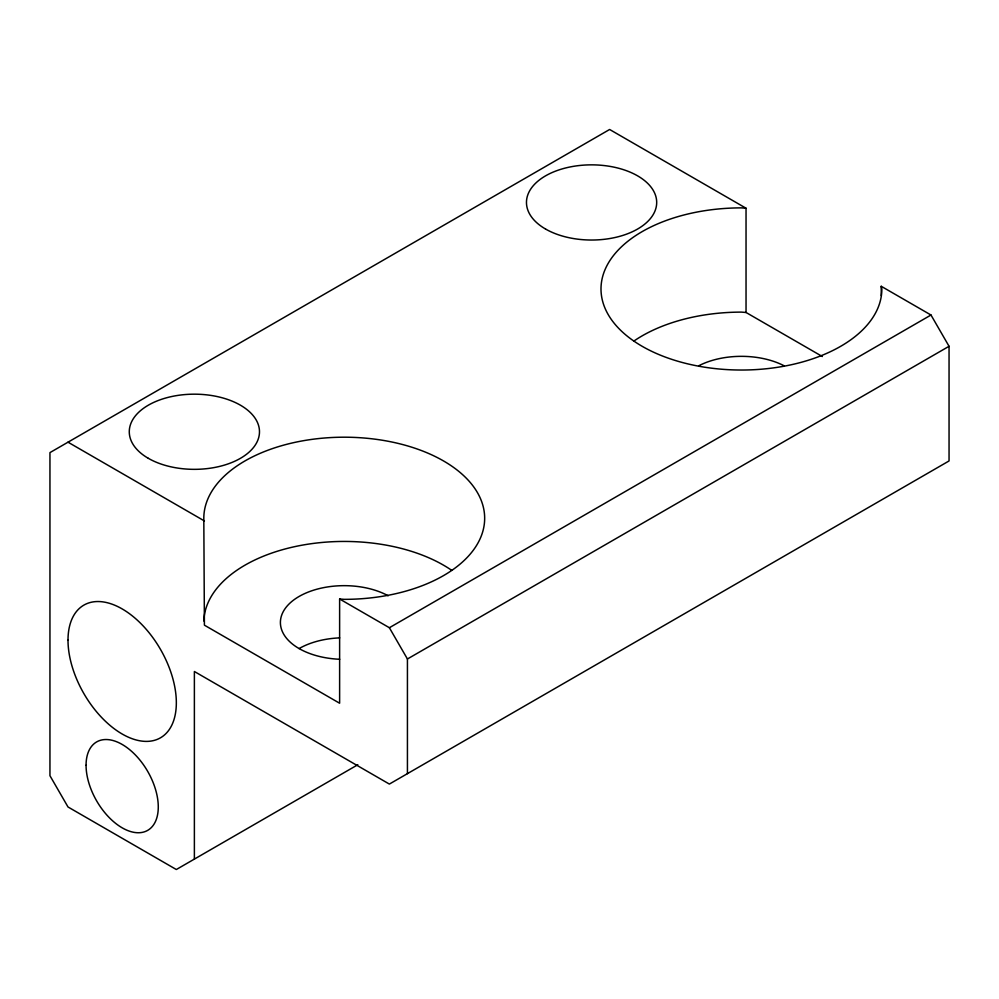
<?xml version="1.0" encoding="UTF-8"?>
<svg xmlns="http://www.w3.org/2000/svg" width="999" height="999" viewBox="0 0 999 999"><rect width="100%" height="100%" fill="white"/><g stroke="black" fill="none" stroke-linecap="round" stroke-linejoin="round"><path stroke-width="1.5" d="M339.623 599L344.23 599.35A140.434 81.081 0 0 0 484.665 518.281A140.434 81.081 0 0 0 344.23 437.2A140.434 81.081 0 0 0 203.808 518.281L204.408 625.174L339.623 703.234L339.623 599L389.373 627.722L930.993 315.022L949.05 346.291L949.05 460.951L389.373 784.078L194.38 671.503L194.38 859.103M407.43 773.651L407.43 658.99L949.05 346.291M357.817 764.735L176.323 869.517L68.007 806.98L49.95 775.711L49.95 452.609L609.627 129.483L746.041 208.229L746.041 312.475L822.339 356.518M746.041 208.229L741.42 207.879A140.434 81.081 0 0 0 600.998 288.961A140.434 81.081 0 0 0 741.42 370.03A140.434 81.081 0 0 0 881.855 288.961L881.243 286.301L930.993 315.022M746.041 312.475L741.42 312.113A140.434 81.081 0 0 0 633.878 341.071M68.007 442.182L204.408 520.941M389.373 627.722L407.43 658.99M881.243 286.301L881.243 295.629M203.833 621.003A140.434 81.081 0 0 1 297.415 546.078A140.434 81.081 0 0 1 451.785 570.379M339.697 659.265A63.836 36.851 0 0 1 285.826 607.642A63.836 36.851 0 0 1 388.186 595.791M698.701 365.809A63.836 36.851 0 0 1 784.153 365.809M299.101 648.576A63.836 36.851 0 0 1 339.697 637.874M68.007 640.197A76.598 44.218 60 0 0 149.251 741.27A76.598 44.218 60 0 0 149.251 632.941A76.598 44.218 60 0 0 68.007 640.197M86.064 765.284A51.061 29.483 60 0 0 140.222 832.666A51.061 29.483 60 0 0 140.222 760.451A51.061 29.483 60 0 0 86.064 765.284M148.351 458.341A65.11 37.587 0 0 0 257.267 441.483A65.11 37.587 0 0 0 177.535 395.454A65.11 37.587 0 0 0 148.351 458.341M545.541 229.021A65.11 37.587 0 0 0 654.47 212.175A65.11 37.587 0 0 0 574.725 166.134A65.11 37.587 0 0 0 545.541 229.021"/></g></svg>
